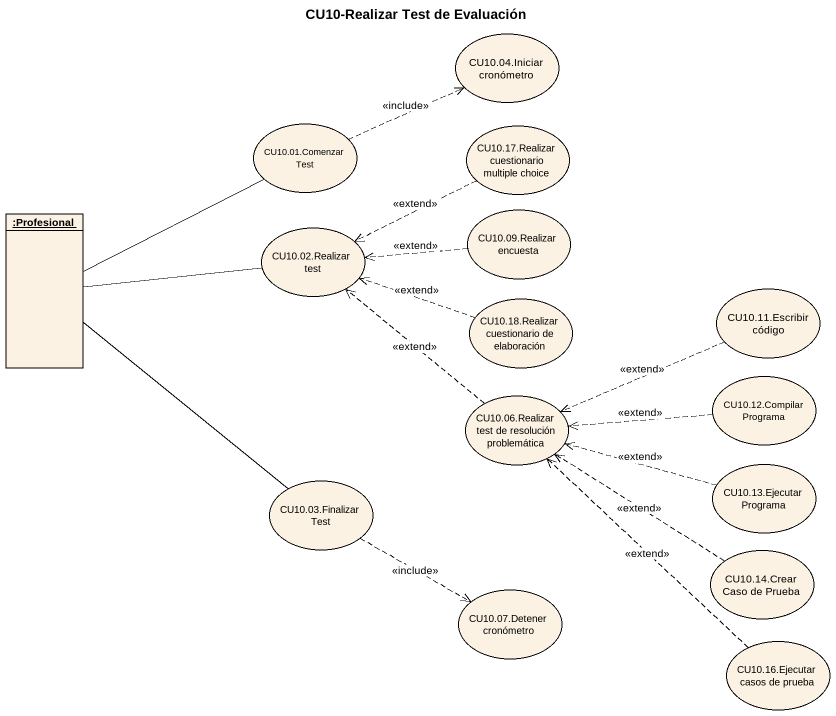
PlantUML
@startuml
title CU10-Realizar Test de Evaluación
allowmixing
hide circle
hide empty members
usecase "CU10.04.Iniciar cronómetro" as CU10_04_Iniciar_cronómetro
usecase "CU10.01.Comenzar Test" as CU10_01_Comenzar_Test
usecase "CU10.17.Realizar cuestionario multiple choice" as CU10_17_Realizar
object ":Profesional" as Profesional
usecase "CU10.09.Realizar encuesta" as CU10_09_Realizar_encuesta
usecase "CU10.02.Realizar test" as CU10_02_Realizar_test
usecase "CU10.18.Realizar cuestionario de elaboración" as CU10_18_Realizar
usecase "CU10.11.Escribir código" as CU10_11_Escribir_código
usecase "CU10.06.Realizar test de resolución problemática" as CU10_06_Realizar_test_de
usecase "CU10.12.Compilar Programa" as CU10_12_Compilar_Programa
usecase "CU10.03.Finalizar Test" as CU10_03_Finalizar_Test
usecase "CU10.13.Ejecutar Programa" as CU10_13_Ejecutar_Programa
usecase "CU10.14.Crear Caso de Prueba" as CU10_14_Crear_Caso_de_Prueba
usecase "CU10.07.Detener cronómetro" as CU10_07_Detener_cronómetro
usecase "CU10.16.Ejecutar casos de prueba" as CU10_16_Ejecutar_casos_de
CU10_01_Comenzar_Test .right.> CU10_04_Iniciar_cronómetro : <<include>>
CU10_17_Realizar .left.> CU10_02_Realizar_test : <<extend>>
Profesional -right- CU10_01_Comenzar_Test
Profesional -right- CU10_02_Realizar_test
Profesional -- CU10_03_Finalizar_Test
CU10_09_Realizar_encuesta .left.> CU10_02_Realizar_test : <<extend>>
CU10_18_Realizar .left.> CU10_02_Realizar_test : <<extend>>
CU10_11_Escribir_código .left.> CU10_06_Realizar_test_de : <<extend>>
CU10_06_Realizar_test_de .up.> CU10_02_Realizar_test : <<extend>>
CU10_12_Compilar_Programa .left.> CU10_06_Realizar_test_de : <<extend>>
CU10_03_Finalizar_Test .right.> CU10_07_Detener_cronómetro : <<include>>
CU10_13_Ejecutar_Programa .left.> CU10_06_Realizar_test_de : <<extend>>
CU10_14_Crear_Caso_de_Prueba .up.> CU10_06_Realizar_test_de : <<extend>>
CU10_16_Ejecutar_casos_de .up.> CU10_06_Realizar_test_de : <<extend>>
@enduml
